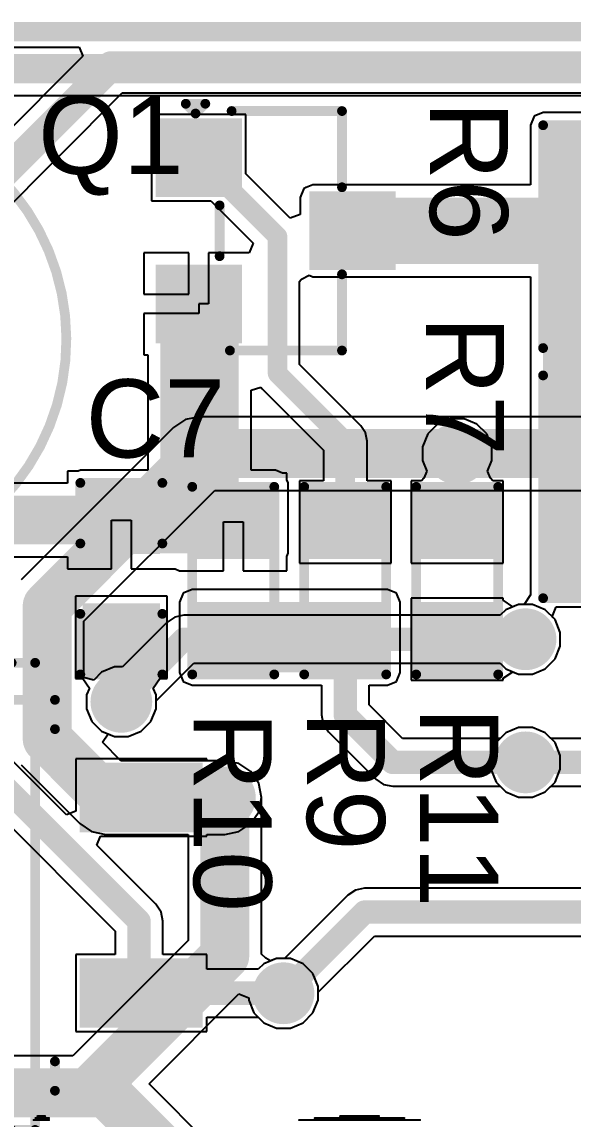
# Model space of a CAD drawing. Header units: millimetres. Extents: x -0.42 to 2.4, y -0.33 to 1.81.
# Drawn here: x 0.587 to 0.869, y 0.899 to 1.461 of the extents above; entities that cross this region are included whole.
import ezdxf

# ---------------------------------------------------------------- set-up
doc = ezdxf.new("R2010")
doc.units = ezdxf.units.MM
doc.header["$MEASUREMENT"] = 0
for name, color, linetype in [('BottomLayer', 5, 'Continuous'), ('BottomOverlay', 54, 'Continuous'), ('BottomSolder', 6, 'Continuous'), ('Mechanical2', 216, 'Continuous'), ('MultiLayer', 9, 'Continuous'), ('PadHoleLayer', 156, 'Continuous'), ('TopLayer', 1, 'Continuous'), ('TopOverlay', 2, 'Continuous'), ('TopPaste', 8, 'Continuous'), ('TopSolder', 216, 'Continuous'), ('ViaHoleLayer', 16, 'Continuous')]:
    doc.layers.add(name, color=color, linetype=linetype)
doc.styles.add('Arial', font='arial.ttf', dxfattribs={"height": 0.2})

# ---------------------------------------------------------------- blocks, each defined once
blk = doc.blocks.new('IR333_A_5')
at = {"layer": 'TopOverlay', "const_width": 0.005}
blk.add_lwpolyline([(-0.11811, 0, -0.73505), (0.09707, 0.06729)], format="xyb", dxfattribs=at)
blk = doc.blocks.new('R___1210_13')
at = {"layer": 'TopLayer'}
for points in [[(-0.0811, 0.05354), (-0.03622, 0.05354), (-0.03622, -0.05354), (-0.0811, -0.05354)], [(0.03622, 0.05354), (0.0811, 0.05354), (0.0811, -0.05354), (0.03622, -0.05354)]]:
    blk.add_hatch(color=1, dxfattribs=at).paths.add_polyline_path(points)
at = {"layer": 'TopPaste'}
for points in [[(-0.0811, 0.05354), (-0.03622, 0.05354), (-0.03622, -0.05354), (-0.0811, -0.05354)], [(0.03622, 0.05354), (0.0811, 0.05354), (0.0811, -0.05354), (0.03622, -0.05354)]]:
    blk.add_hatch(color=8, dxfattribs=at).paths.add_polyline_path(points)
at = {"layer": 'TopSolder'}
for points in [[(-0.0851, 0.05754), (-0.03222, 0.05754), (-0.03222, -0.05754), (-0.0851, -0.05754)], [(0.03222, 0.05754), (0.0851, 0.05754), (0.0851, -0.05754), (0.03222, -0.05754)]]:
    blk.add_hatch(color=216, dxfattribs=at).paths.add_polyline_path(points)
at = {"layer": 'TopOverlay', "const_width": 0.005}
for points in [[(-0.085, 0.057), (0.085, 0.057)], [(-0.085, -0.057), (-0.085, 0.057)], [(0.085, -0.057), (0.085, 0.057)], [(-0.085, -0.057), (0.085, -0.057)]]:
    blk.add_lwpolyline(points, dxfattribs=at)
at = {"layer": 'TopOverlay', "const_width": 0.0025}
for points in [[(-0.08625, 0.057, 1), (-0.08375, 0.057, 1)], [(-0.08625, 0.057, 1), (-0.08375, 0.057, 1)], [(0.08375, 0.057, 1), (0.08625, 0.057, 1)], [(0.08375, 0.057, 1), (0.08625, 0.057, 1)], [(-0.08625, -0.057, 1), (-0.08375, -0.057, 1)], [(-0.08625, -0.057, 1), (-0.08375, -0.057, 1)], [(0.08375, -0.057, 1), (0.08625, -0.057, 1)], [(0.08375, -0.057, 1), (0.08625, -0.057, 1)]]:
    blk.add_lwpolyline(points, format="xyb", close=True, dxfattribs=at)
blk = doc.blocks.new('R___1210_14')
at = {"layer": 'TopLayer'}
for points in [[(-0.0811, 0.05354), (-0.03622, 0.05354), (-0.03622, -0.05354), (-0.0811, -0.05354)], [(0.03622, 0.05354), (0.0811, 0.05354), (0.0811, -0.05354), (0.03622, -0.05354)]]:
    blk.add_hatch(color=1, dxfattribs=at).paths.add_polyline_path(points)
at = {"layer": 'TopPaste'}
for points in [[(-0.0811, 0.05354), (-0.03622, 0.05354), (-0.03622, -0.05354), (-0.0811, -0.05354)], [(0.03622, 0.05354), (0.0811, 0.05354), (0.0811, -0.05354), (0.03622, -0.05354)]]:
    blk.add_hatch(color=8, dxfattribs=at).paths.add_polyline_path(points)
at = {"layer": 'TopSolder'}
for points in [[(-0.0851, 0.05754), (-0.03222, 0.05754), (-0.03222, -0.05754), (-0.0851, -0.05754)], [(0.03222, 0.05754), (0.0851, 0.05754), (0.0851, -0.05754), (0.03222, -0.05754)]]:
    blk.add_hatch(color=216, dxfattribs=at).paths.add_polyline_path(points)
at = {"layer": 'TopOverlay', "const_width": 0.005}
for points in [[(-0.085, 0.057), (0.085, 0.057)], [(-0.085, -0.057), (-0.085, 0.057)], [(0.085, -0.057), (0.085, 0.057)], [(-0.085, -0.057), (0.085, -0.057)]]:
    blk.add_lwpolyline(points, dxfattribs=at)
at = {"layer": 'TopOverlay', "const_width": 0.0025}
for points in [[(-0.08625, 0.057, 1), (-0.08375, 0.057, 1)], [(-0.08625, 0.057, 1), (-0.08375, 0.057, 1)], [(0.08375, 0.057, 1), (0.08625, 0.057, 1)], [(0.08375, 0.057, 1), (0.08625, 0.057, 1)], [(-0.08625, -0.057, 1), (-0.08375, -0.057, 1)], [(-0.08625, -0.057, 1), (-0.08375, -0.057, 1)], [(0.08375, -0.057, 1), (0.08625, -0.057, 1)], [(0.08375, -0.057, 1), (0.08625, -0.057, 1)]]:
    blk.add_lwpolyline(points, format="xyb", close=True, dxfattribs=at)
blk = doc.blocks.new('SIP_3P_2_54___17')
at = {"layer": 'BottomLayer'}
blk.add_hatch(color=5, dxfattribs=at).paths.add_polyline_path([(-0.13543, 0.03543), (-0.06457, 0.03543), (-0.06457, -0.03543), (-0.13543, -0.03543)])
h = blk.add_hatch(color=5, dxfattribs=at)
edge = h.paths.add_edge_path()
edge.add_arc((0, 0), 0.03543, 0, 360)
h = blk.add_hatch(color=5, dxfattribs=at)
edge = h.paths.add_edge_path()
edge.add_arc((0.1, 0), 0.03543, 0, 360)
at = {"layer": 'BottomSolder'}
blk.add_hatch(color=6, dxfattribs=at).paths.add_polyline_path([(-0.13943, 0.03943), (-0.06057, 0.03943), (-0.06057, -0.03943), (-0.13943, -0.03943)])
h = blk.add_hatch(color=6, dxfattribs=at)
edge = h.paths.add_edge_path()
edge.add_arc((0, 0), 0.03943, 0, 360)
h = blk.add_hatch(color=6, dxfattribs=at)
edge = h.paths.add_edge_path()
edge.add_arc((0.1, 0), 0.03943, 0, 360)
at = {"layer": 'MultiLayer'}
blk.add_hatch(color=9, dxfattribs=at).paths.add_polyline_path([(-0.13543, 0.03543), (-0.06457, 0.03543), (-0.06457, -0.03543), (-0.13543, -0.03543)])
h = blk.add_hatch(color=9, dxfattribs=at)
edge = h.paths.add_edge_path()
edge.add_arc((0, 0), 0.03543, 0, 360)
h = blk.add_hatch(color=9, dxfattribs=at)
edge = h.paths.add_edge_path()
edge.add_arc((0.1, 0), 0.03543, 0, 360)
at = {"layer": 'PadHoleLayer'}
h = blk.add_hatch(color=156, dxfattribs=at)
edge = h.paths.add_edge_path()
edge.add_arc((-0.1, 0), 0.01772, 0, 360)
h = blk.add_hatch(color=156, dxfattribs=at)
edge = h.paths.add_edge_path()
edge.add_arc((0, 0), 0.01772, 0, 360)
h = blk.add_hatch(color=156, dxfattribs=at)
edge = h.paths.add_edge_path()
edge.add_arc((0.1, 0), 0.01772, 0, 360)
at = {"layer": 'TopLayer'}
blk.add_hatch(color=1, dxfattribs=at).paths.add_polyline_path([(-0.13543, 0.03543), (-0.06457, 0.03543), (-0.06457, -0.03543), (-0.13543, -0.03543)])
h = blk.add_hatch(color=1, dxfattribs=at)
edge = h.paths.add_edge_path()
edge.add_arc((0, 0), 0.03543, 0, 360)
h = blk.add_hatch(color=1, dxfattribs=at)
edge = h.paths.add_edge_path()
edge.add_arc((0.1, 0), 0.03543, 0, 360)
at = {"layer": 'TopSolder'}
blk.add_hatch(color=216, dxfattribs=at).paths.add_polyline_path([(-0.13943, 0.03943), (-0.06057, 0.03943), (-0.06057, -0.03943), (-0.13943, -0.03943)])
h = blk.add_hatch(color=216, dxfattribs=at)
edge = h.paths.add_edge_path()
edge.add_arc((0, 0), 0.03943, 0, 360)
h = blk.add_hatch(color=216, dxfattribs=at)
edge = h.paths.add_edge_path()
edge.add_arc((0.1, 0), 0.03943, 0, 360)
at = {"layer": 'TopOverlay', "const_width": 0.005}
for points in [[(0.119, 0.059), (-0.12, 0.059)], [(-0.12, 0.047), (-0.12, 0.059)], [(0.119, 0.047), (0.119, 0.059)], [(-0.146, 0), (-0.146, 0.01)], [(-0.141, 0.005), (-0.146, 0.01)], [(-0.146, 0), (-0.141, 0.005)], [(-0.12, -0.099), (-0.12, -0.043)], [(0.12, -0.099), (0.12, -0.043)], [(-0.084, -0.099), (-0.12, -0.099)], [(-0.084, -0.165), (-0.084, -0.099)], [(0.12, -0.099), (0.083, -0.099)], [(0.083, -0.165), (0.083, -0.099)], [(0.083, -0.165), (-0.084, -0.165)]]:
    blk.add_lwpolyline(points, dxfattribs=at)
at = {"layer": 'TopOverlay', "const_width": 0.0025}
for points in [[(-0.12125, 0.059, 1), (-0.11875, 0.059, 1)], [(-0.12125, 0.059, 1), (-0.11875, 0.059, 1)], [(0.11775, 0.059, 1), (0.12025, 0.059, 1)], [(0.11775, 0.059, 1), (0.12025, 0.059, 1)], [(-0.12125, 0.047, 1), (-0.11875, 0.047, 1)], [(0.11775, 0.047, 1), (0.12025, 0.047, 1)], [(-0.14725, 0.01, 1), (-0.14475, 0.01, 1)], [(-0.14725, 0.01, 1), (-0.14475, 0.01, 1)], [(-0.14225, 0.005, 1), (-0.13975, 0.005, 1)], [(-0.14225, 0.005, 1), (-0.13975, 0.005, 1)], [(-0.14725, 0, 1), (-0.14475, 0, 1)], [(-0.14725, 0, 1), (-0.14475, 0, 1)], [(-0.12125, -0.043, 1), (-0.11875, -0.043, 1)], [(0.11875, -0.043, 1), (0.12125, -0.043, 1)], [(-0.12125, -0.099, 1), (-0.11875, -0.099, 1)], [(-0.12125, -0.099, 1), (-0.11875, -0.099, 1)], [(-0.08525, -0.099, 1), (-0.08275, -0.099, 1)], [(-0.08525, -0.099, 1), (-0.08275, -0.099, 1)], [(0.08175, -0.099, 1), (0.08425, -0.099, 1)], [(0.08175, -0.099, 1), (0.08425, -0.099, 1)], [(0.11875, -0.099, 1), (0.12125, -0.099, 1)], [(0.11875, -0.099, 1), (0.12125, -0.099, 1)], [(-0.08525, -0.165, 1), (-0.08275, -0.165, 1)], [(-0.08525, -0.165, 1), (-0.08275, -0.165, 1)], [(0.08175, -0.165, 1), (0.08425, -0.165, 1)], [(0.08175, -0.165, 1), (0.08425, -0.165, 1)]]:
    blk.add_lwpolyline(points, format="xyb", close=True, dxfattribs=at)
blk = doc.blocks.new('SMD_4_4_5___18')
at = {"layer": 'TopLayer'}
for points in [[(0.08661, 0.06378), (0.14173, 0.06378), (0.14173, 0.03622), (0.08661, 0.03622)], [(0.08661, -0.03622), (0.14173, -0.03622), (0.14173, -0.06378), (0.08661, -0.06378)]]:
    blk.add_hatch(color=1, dxfattribs=at).paths.add_polyline_path(points)
at = {"layer": 'TopPaste'}
for points in [[(0.08661, 0.06378), (0.14173, 0.06378), (0.14173, 0.03622), (0.08661, 0.03622)], [(0.08661, -0.03622), (0.14173, -0.03622), (0.14173, -0.06378), (0.08661, -0.06378)]]:
    blk.add_hatch(color=8, dxfattribs=at).paths.add_polyline_path(points)
at = {"layer": 'TopSolder'}
for points in [[(0.08261, 0.06778), (0.14573, 0.06778), (0.14573, 0.03222), (0.08261, 0.03222)], [(0.08261, -0.03222), (0.14573, -0.03222), (0.14573, -0.06778), (0.08261, -0.06778)]]:
    blk.add_hatch(color=216, dxfattribs=at).paths.add_polyline_path(points)
at = {"layer": 'TopOverlay', "const_width": 0.005}
for points in [[(-0.07, 0.1), (0.07, 0.1)], [(0.07, 0.085), (0.07, 0.1)], [(0.07, -0.1), (0.07, -0.085)], [(-0.07, -0.1), (0.07, -0.1)]]:
    blk.add_lwpolyline(points, dxfattribs=at)
at = {"layer": 'TopOverlay', "const_width": 0.0025}
for points in [[(0.06875, 0.1, 1), (0.07125, 0.1, 1)], [(0.06875, 0.1, 1), (0.07125, 0.1, 1)], [(0.06875, 0.085, 1), (0.07125, 0.085, 1)], [(0.06875, -0.085, 1), (0.07125, -0.085, 1)], [(0.06875, -0.1, 1), (0.07125, -0.1, 1)], [(0.06875, -0.1, 1), (0.07125, -0.1, 1)]]:
    blk.add_lwpolyline(points, format="xyb", close=True, dxfattribs=at)
blk = doc.blocks.new('R___0603_24')
at = {"layer": 'TopLayer'}
for points in [[(-0.015, 0.0175), (-0.015, -0.0175), (-0.045, -0.0175), (-0.045, 0.0175)], [(0.045, 0.0175), (0.045, -0.0175), (0.015, -0.0175), (0.015, 0.0175)]]:
    blk.add_hatch(color=1, dxfattribs=at).paths.add_polyline_path(points)
at = {"layer": 'TopPaste'}
for points in [[(-0.015, 0.0175), (-0.015, -0.0175), (-0.045, -0.0175), (-0.045, 0.0175)], [(0.045, 0.0175), (0.045, -0.0175), (0.015, -0.0175), (0.015, 0.0175)]]:
    blk.add_hatch(color=8, dxfattribs=at).paths.add_polyline_path(points)
at = {"layer": 'TopSolder'}
for points in [[(-0.011, 0.0215), (-0.011, -0.0215), (-0.049, -0.0215), (-0.049, 0.0215)], [(0.049, 0.0215), (0.049, -0.0215), (0.011, -0.0215), (0.011, 0.0215)]]:
    blk.add_hatch(color=216, dxfattribs=at).paths.add_polyline_path(points)
at = {"layer": 'TopOverlay', "const_width": 0.005}
for points in [[(-0.048, 0.021), (-0.048, -0.021)], [(-0.048, 0.021), (0.048, 0.021)], [(0.048, 0.021), (0.048, -0.021)], [(-0.048, -0.021), (0.048, -0.021)]]:
    blk.add_lwpolyline(points, dxfattribs=at)
at = {"layer": 'TopOverlay', "const_width": 0.0025}
for points in [[(-0.04925, 0.021, 1), (-0.04675, 0.021, 1)], [(-0.04925, 0.021, 1), (-0.04675, 0.021, 1)], [(0.04675, 0.021, 1), (0.04925, 0.021, 1)], [(0.04675, 0.021, 1), (0.04925, 0.021, 1)], [(-0.04925, -0.021, 1), (-0.04675, -0.021, 1)], [(-0.04925, -0.021, 1), (-0.04675, -0.021, 1)], [(0.04675, -0.021, 1), (0.04925, -0.021, 1)], [(0.04675, -0.021, 1), (0.04925, -0.021, 1)]]:
    blk.add_lwpolyline(points, format="xyb", close=True, dxfattribs=at)
blk = doc.blocks.new('RES_0603_25')
at = {"layer": 'TopLayer'}
for points in [[(-0.015, 0.0175), (-0.015, -0.0175), (-0.045, -0.0175), (-0.045, 0.0175)], [(0.045, 0.0175), (0.045, -0.0175), (0.015, -0.0175), (0.015, 0.0175)]]:
    blk.add_hatch(color=1, dxfattribs=at).paths.add_polyline_path(points)
at = {"layer": 'TopPaste'}
for points in [[(-0.015, 0.0175), (-0.015, -0.0175), (-0.045, -0.0175), (-0.045, 0.0175)], [(0.045, 0.0175), (0.045, -0.0175), (0.015, -0.0175), (0.015, 0.0175)]]:
    blk.add_hatch(color=8, dxfattribs=at).paths.add_polyline_path(points)
at = {"layer": 'TopSolder'}
for points in [[(-0.011, 0.0215), (-0.011, -0.0215), (-0.049, -0.0215), (-0.049, 0.0215)], [(0.049, 0.0215), (0.049, -0.0215), (0.011, -0.0215), (0.011, 0.0215)]]:
    blk.add_hatch(color=216, dxfattribs=at).paths.add_polyline_path(points)
at = {"layer": 'TopOverlay', "const_width": 0.005}
for points in [[(-0.048, -0.021), (-0.048, 0.021)], [(0.048, 0.021), (-0.048, 0.021)], [(0.048, -0.021), (0.048, 0.021)], [(0.048, -0.021), (-0.048, -0.021)]]:
    blk.add_lwpolyline(points, dxfattribs=at)
at = {"layer": 'TopOverlay', "const_width": 0.0025}
for points in [[(-0.04925, 0.021, 1), (-0.04675, 0.021, 1)], [(-0.04925, 0.021, 1), (-0.04675, 0.021, 1)], [(0.04675, 0.021, 1), (0.04925, 0.021, 1)], [(0.04675, 0.021, 1), (0.04925, 0.021, 1)], [(-0.04925, -0.021, 1), (-0.04675, -0.021, 1)], [(-0.04925, -0.021, 1), (-0.04675, -0.021, 1)], [(0.04675, -0.021, 1), (0.04925, -0.021, 1)], [(0.04675, -0.021, 1), (0.04925, -0.021, 1)]]:
    blk.add_lwpolyline(points, format="xyb", close=True, dxfattribs=at)
blk = doc.blocks.new('R___0603_26')
at = {"layer": 'TopLayer'}
for points in [[(-0.015, 0.0175), (-0.015, -0.0175), (-0.045, -0.0175), (-0.045, 0.0175)], [(0.045, 0.0175), (0.045, -0.0175), (0.015, -0.0175), (0.015, 0.0175)]]:
    blk.add_hatch(color=1, dxfattribs=at).paths.add_polyline_path(points)
at = {"layer": 'TopPaste'}
for points in [[(-0.015, 0.0175), (-0.015, -0.0175), (-0.045, -0.0175), (-0.045, 0.0175)], [(0.045, 0.0175), (0.045, -0.0175), (0.015, -0.0175), (0.015, 0.0175)]]:
    blk.add_hatch(color=8, dxfattribs=at).paths.add_polyline_path(points)
at = {"layer": 'TopSolder'}
for points in [[(-0.011, 0.0215), (-0.011, -0.0215), (-0.049, -0.0215), (-0.049, 0.0215)], [(0.049, 0.0215), (0.049, -0.0215), (0.011, -0.0215), (0.011, 0.0215)]]:
    blk.add_hatch(color=216, dxfattribs=at).paths.add_polyline_path(points)
at = {"layer": 'TopOverlay', "const_width": 0.005}
for points in [[(-0.048, -0.021), (-0.048, 0.021)], [(0.048, 0.021), (-0.048, 0.021)], [(0.048, -0.021), (0.048, 0.021)], [(0.048, -0.021), (-0.048, -0.021)]]:
    blk.add_lwpolyline(points, dxfattribs=at)
at = {"layer": 'TopOverlay', "const_width": 0.0025}
for points in [[(-0.04925, 0.021, 1), (-0.04675, 0.021, 1)], [(-0.04925, 0.021, 1), (-0.04675, 0.021, 1)], [(0.04675, 0.021, 1), (0.04925, 0.021, 1)], [(0.04675, 0.021, 1), (0.04925, 0.021, 1)], [(-0.04925, -0.021, 1), (-0.04675, -0.021, 1)], [(-0.04925, -0.021, 1), (-0.04675, -0.021, 1)], [(0.04675, -0.021, 1), (0.04925, -0.021, 1)], [(0.04675, -0.021, 1), (0.04925, -0.021, 1)]]:
    blk.add_lwpolyline(points, format="xyb", close=True, dxfattribs=at)
blk = doc.blocks.new('SOT_23_3L__31')
at = {"layer": 'TopLayer'}
for points in [[(-0.01614, 0.05748), (0.01614, 0.05748), (0.01614, 0.02126), (-0.01614, 0.02126)], [(-0.05354, -0.02126), (-0.02126, -0.02126), (-0.02126, -0.05748), (-0.05354, -0.05748)], [(0.02126, -0.02126), (0.05354, -0.02126), (0.05354, -0.05748), (0.02126, -0.05748)]]:
    blk.add_hatch(color=1, dxfattribs=at).paths.add_polyline_path(points)
at = {"layer": 'TopPaste'}
for points in [[(-0.01614, 0.05748), (0.01614, 0.05748), (0.01614, 0.02126), (-0.01614, 0.02126)], [(-0.05354, -0.02126), (-0.02126, -0.02126), (-0.02126, -0.05748), (-0.05354, -0.05748)], [(0.02126, -0.02126), (0.05354, -0.02126), (0.05354, -0.05748), (0.02126, -0.05748)]]:
    blk.add_hatch(color=8, dxfattribs=at).paths.add_polyline_path(points)
at = {"layer": 'TopSolder'}
for points in [[(-0.02014, 0.06148), (0.02014, 0.06148), (0.02014, 0.01726), (-0.02014, 0.01726)], [(-0.05754, -0.01726), (-0.01726, -0.01726), (-0.01726, -0.06148), (-0.05754, -0.06148)], [(0.01726, -0.01726), (0.05754, -0.01726), (0.05754, -0.06148), (0.01726, -0.06148)]]:
    blk.add_hatch(color=216, dxfattribs=at).paths.add_polyline_path(points)
at = {"layer": 'TopOverlay', "const_width": 0.005}
for points in [[(-0.06127, -0.02252), (-0.06127, 0.034)], [(-0.02227, 0.034), (-0.06127, 0.034)], [(0.06127, 0.034), (0.02227, 0.034)], [(0.06127, -0.02339), (0.06127, 0.034)], [(0.013, -0.02867), (-0.013, -0.02867)], [(-0.06, -0.041), (-0.065, -0.036)], [(-0.065, -0.046), (-0.065, -0.036)], [(-0.065, -0.046), (-0.06, -0.041)]]:
    blk.add_lwpolyline(points, dxfattribs=at)
at = {"layer": 'TopOverlay', "const_width": 0.0025}
for points in [[(-0.06252, 0.034, 1), (-0.06002, 0.034, 1)], [(-0.06252, 0.034, 1), (-0.06002, 0.034, 1)], [(-0.02352, 0.034, 1), (-0.02102, 0.034, 1)], [(0.02102, 0.034, 1), (0.02352, 0.034, 1)], [(0.06002, 0.034, 1), (0.06252, 0.034, 1)], [(0.06002, 0.034, 1), (0.06252, 0.034, 1)], [(-0.06252, -0.02252, 1), (-0.06002, -0.02252, 1)], [(0.06002, -0.02339, 1), (0.06252, -0.02339, 1)], [(-0.01425, -0.02867, 1), (-0.01175, -0.02867, 1)], [(0.01175, -0.02867, 1), (0.01425, -0.02867, 1)], [(-0.06625, -0.036, 1), (-0.06375, -0.036, 1)], [(-0.06625, -0.036, 1), (-0.06375, -0.036, 1)], [(-0.06125, -0.041, 1), (-0.05875, -0.041, 1)], [(-0.06125, -0.041, 1), (-0.05875, -0.041, 1)], [(-0.06625, -0.046, 1), (-0.06375, -0.046, 1)], [(-0.06625, -0.046, 1), (-0.06375, -0.046, 1)]]:
    blk.add_lwpolyline(points, format="xyb", close=True, dxfattribs=at)
blk = doc.blocks.new('C___0603_43')
at = {"layer": 'TopLayer'}
for points in [[(-0.015, 0.0175), (-0.015, -0.0175), (-0.045, -0.0175), (-0.045, 0.0175)], [(0.045, 0.0175), (0.045, -0.0175), (0.015, -0.0175), (0.015, 0.0175)]]:
    blk.add_hatch(color=1, dxfattribs=at).paths.add_polyline_path(points)
at = {"layer": 'TopPaste'}
for points in [[(-0.015, 0.0175), (-0.015, -0.0175), (-0.045, -0.0175), (-0.045, 0.0175)], [(0.045, 0.0175), (0.045, -0.0175), (0.015, -0.0175), (0.015, 0.0175)]]:
    blk.add_hatch(color=8, dxfattribs=at).paths.add_polyline_path(points)
at = {"layer": 'TopSolder'}
for points in [[(-0.01264, 0.01986), (-0.01264, -0.01986), (-0.04736, -0.01986), (-0.04736, 0.01986)], [(0.04736, 0.01986), (0.04736, -0.01986), (0.01264, -0.01986), (0.01264, 0.01986)]]:
    blk.add_hatch(color=216, dxfattribs=at).paths.add_polyline_path(points)
at = {"layer": 'TopOverlay', "const_width": 0.005}
for points in [[(-0.049, -0.021), (-0.049, 0.021)], [(-0.018, 0.021), (-0.049, 0.021)], [(0.049, 0.021), (0.018, 0.021)], [(0.049, -0.021), (0.049, 0.021)], [(-0.018, -0.021), (-0.049, -0.021)], [(0.049, -0.021), (0.018, -0.021)]]:
    blk.add_lwpolyline(points, dxfattribs=at)
at = {"layer": 'TopOverlay', "const_width": 0.0025}
for points in [[(-0.05025, 0.021, 1), (-0.04775, 0.021, 1)], [(-0.05025, 0.021, 1), (-0.04775, 0.021, 1)], [(-0.01925, 0.021, 1), (-0.01675, 0.021, 1)], [(0.01675, 0.021, 1), (0.01925, 0.021, 1)], [(0.04775, 0.021, 1), (0.05025, 0.021, 1)], [(0.04775, 0.021, 1), (0.05025, 0.021, 1)], [(-0.05025, -0.021, 1), (-0.04775, -0.021, 1)], [(-0.05025, -0.021, 1), (-0.04775, -0.021, 1)], [(-0.01925, -0.021, 1), (-0.01675, -0.021, 1)], [(0.01675, -0.021, 1), (0.01925, -0.021, 1)], [(0.04775, -0.021, 1), (0.05025, -0.021, 1)], [(0.04775, -0.021, 1), (0.05025, -0.021, 1)]]:
    blk.add_lwpolyline(points, format="xyb", close=True, dxfattribs=at)

msp = doc.modelspace()

# ---------------------------------------------------------------- hatches: boundary and pattern name
at = {"layer": 'BottomLayer'}
h = msp.add_hatch(color=5, dxfattribs=at)
edge = h.paths.add_edge_path()
edge.add_arc((0.81, 1.24), 0.01181, 0, 360)
h = msp.add_hatch(color=5, dxfattribs=at)
edge = h.paths.add_edge_path()
edge.add_arc((0.845, 1.145), 0.01181, 0, 360)
h = msp.add_hatch(color=5, dxfattribs=at)
edge = h.paths.add_edge_path()
edge.add_arc((0.638, 1.113), 0.01181, 0, 360)
h = msp.add_hatch(color=5, dxfattribs=at)
edge = h.paths.add_edge_path()
edge.add_arc((0.845, 1.082), 0.01181, 0, 360)
h = msp.add_hatch(color=5, dxfattribs=at)
edge = h.paths.add_edge_path()
edge.add_arc((0.691, 1.064), 0.01181, 0, 360)
h = msp.add_hatch(color=5, dxfattribs=at)
edge = h.paths.add_edge_path()
edge.add_arc((0.72103, 0.96386), 0.01181, 0, 360)
at = {"layer": 'BottomSolder'}
h = msp.add_hatch(color=6, dxfattribs=at)
edge = h.paths.add_edge_path()
edge.add_arc((0.81, 1.24), 0.01581, 0, 360)
h = msp.add_hatch(color=6, dxfattribs=at)
edge = h.paths.add_edge_path()
edge.add_arc((0.845, 1.145), 0.01581, 0, 360)
h = msp.add_hatch(color=6, dxfattribs=at)
edge = h.paths.add_edge_path()
edge.add_arc((0.638, 1.113), 0.01581, 0, 360)
h = msp.add_hatch(color=6, dxfattribs=at)
edge = h.paths.add_edge_path()
edge.add_arc((0.845, 1.082), 0.01581, 0, 360)
h = msp.add_hatch(color=6, dxfattribs=at)
edge = h.paths.add_edge_path()
edge.add_arc((0.691, 1.064), 0.01581, 0, 360)
h = msp.add_hatch(color=6, dxfattribs=at)
edge = h.paths.add_edge_path()
edge.add_arc((0.72103, 0.96386), 0.01581, 0, 360)
at = {"layer": 'TopLayer'}
for points in [[(0.854, 1.168), (0.906, 1.168), (0.906, 1.408), (0.854, 1.408)], [(0.736, 1.337), (0.898, 1.337), (0.898, 1.371), (0.736, 1.371)], [(0.658, 1.189), (0.698, 1.189), (0.698, 1.335), (0.658, 1.335)], [(0.617, 1.189), (0.717, 1.189), (0.717, 1.225), (0.617, 1.225)], [(0.67433, 1.128), (0.77433, 1.128), (0.77433, 1.164), (0.67433, 1.164)]]:
    msp.add_hatch(color=1, dxfattribs=at).paths.add_polyline_path(points)
h = msp.add_hatch(color=1, dxfattribs=at)
edge = h.paths.add_edge_path()
edge.add_arc((0.81, 1.24), 0.01181, 0, 360)
h = msp.add_hatch(color=1, dxfattribs=at)
edge = h.paths.add_edge_path()
edge.add_arc((0.845, 1.145), 0.01181, 0, 360)
h = msp.add_hatch(color=1, dxfattribs=at)
edge = h.paths.add_edge_path()
edge.add_arc((0.638, 1.113), 0.01181, 0, 360)
h = msp.add_hatch(color=1, dxfattribs=at)
edge = h.paths.add_edge_path()
edge.add_arc((0.845, 1.082), 0.01181, 0, 360)
h = msp.add_hatch(color=1, dxfattribs=at)
edge = h.paths.add_edge_path()
edge.add_arc((0.691, 1.064), 0.01181, 0, 360)
h = msp.add_hatch(color=1, dxfattribs=at)
edge = h.paths.add_edge_path()
edge.add_arc((0.72103, 0.96386), 0.01181, 0, 360)
at = {"layer": 'TopSolder'}
h = msp.add_hatch(color=216, dxfattribs=at)
edge = h.paths.add_edge_path()
edge.add_arc((0.81, 1.24), 0.01581, 0, 360)
h = msp.add_hatch(color=216, dxfattribs=at)
edge = h.paths.add_edge_path()
edge.add_arc((0.845, 1.145), 0.01581, 0, 360)
h = msp.add_hatch(color=216, dxfattribs=at)
edge = h.paths.add_edge_path()
edge.add_arc((0.638, 1.113), 0.01581, 0, 360)
h = msp.add_hatch(color=216, dxfattribs=at)
edge = h.paths.add_edge_path()
edge.add_arc((0.845, 1.082), 0.01581, 0, 360)
h = msp.add_hatch(color=216, dxfattribs=at)
edge = h.paths.add_edge_path()
edge.add_arc((0.691, 1.064), 0.01581, 0, 360)
h = msp.add_hatch(color=216, dxfattribs=at)
edge = h.paths.add_edge_path()
edge.add_arc((0.72103, 0.96386), 0.01581, 0, 360)
at = {"layer": 'ViaHoleLayer'}
h = msp.add_hatch(color=16, dxfattribs=at)
edge = h.paths.add_edge_path()
edge.add_arc((0.81, 1.24), 0.00591, 0, 360)
h = msp.add_hatch(color=16, dxfattribs=at)
edge = h.paths.add_edge_path()
edge.add_arc((0.845, 1.145), 0.00591, 0, 360)
h = msp.add_hatch(color=16, dxfattribs=at)
edge = h.paths.add_edge_path()
edge.add_arc((0.638, 1.113), 0.00591, 0, 360)
h = msp.add_hatch(color=16, dxfattribs=at)
edge = h.paths.add_edge_path()
edge.add_arc((0.845, 1.082), 0.00591, 0, 360)
h = msp.add_hatch(color=16, dxfattribs=at)
edge = h.paths.add_edge_path()
edge.add_arc((0.691, 1.064), 0.00591, 0, 360)
h = msp.add_hatch(color=16, dxfattribs=at)
edge = h.paths.add_edge_path()
edge.add_arc((0.72103, 0.96386), 0.00591, 0, 360)

# ---------------------------------------------------------------- linework, layer by layer
at = {"layer": 'BottomLayer'}
for p, q in [((0.332, 1.448), (0.6164, 1.448)), ((0.61831, 1.44338), (0.54439, 1.36946)), ((0.6164, 1.448), (0.61831, 1.44338)), ((0.56386, 1.34999), (0.6385, 1.42464)), ((0.6385, 1.42464), (1.00675, 1.42464)), ((0.678, 1.25886), (0.67078, 1.25743)), ((1.08252, 1.25886), (0.678, 1.25886)), ((0.66466, 1.25334), (0.58666, 1.17534)), ((0.67078, 1.25743), (0.66466, 1.25334)), ((0.61886, 1.15419), (0.68581, 1.22114)), ((0.68581, 1.22114), (1.51754, 1.22114)), ((0.84146, 1.16281), (0.83491, 1.1601)), ((0.84854, 1.16281), (0.84146, 1.16281)), ((0.85509, 1.1601), (0.84854, 1.16281)), ((0.67, 1.15724), (0.66532, 1.1563)), ((0.83205, 1.15724), (0.67, 1.15724)), ((0.83491, 1.1601), (0.83205, 1.15724)), ((0.8601, 1.15509), (0.85509, 1.1601)), ((0.61886, 1.12558), (0.61886, 1.15419)), ((0.66135, 1.15365), (0.63851, 1.13081)), ((0.66532, 1.1563), (0.66135, 1.15365)), ((0.86281, 1.14854), (0.8601, 1.15509)), ((0.86281, 1.14146), (0.86281, 1.14854)), ((0.8601, 1.13491), (0.86281, 1.14146)), ((0.85509, 1.1299), (0.8601, 1.13491)), ((0.63446, 1.13081), (0.62791, 1.1281)), ((0.63851, 1.13081), (0.63446, 1.13081)), ((0.65581, 1.11351), (0.67507, 1.13276)), ((0.67507, 1.13276), (0.83205, 1.13276)), ((0.83205, 1.13276), (0.83491, 1.1299)), ((0.83491, 1.1299), (0.84146, 1.12719)), ((0.84854, 1.12719), (0.85509, 1.1299)), ((0.61936, 1.12528), (0.61886, 1.12558)), ((0.62386, 1.12405), (0.61936, 1.12528)), ((0.62791, 1.1281), (0.62386, 1.12405)), ((0.84146, 1.12719), (0.84854, 1.12719)), ((0.65581, 1.10946), (0.65581, 1.11351)), ((0.6531, 1.10291), (0.65581, 1.10946)), ((0.64809, 1.0979), (0.6531, 1.10291)), ((0.62838, 1.09229), (0.63121, 1.09653)), ((0.63121, 1.09653), (0.63446, 1.09519)), ((0.63446, 1.09519), (0.64154, 1.09519)), ((0.64154, 1.09519), (0.64809, 1.0979)), ((0.83491, 1.0971), (0.8299, 1.09209)), ((0.84146, 1.09981), (0.83491, 1.0971)), ((0.84854, 1.09981), (0.84146, 1.09981)), ((0.85509, 1.0971), (0.84854, 1.09981)), ((0.85795, 1.09424), (0.85509, 1.0971)), ((0.63781, 1.08286), (0.62838, 1.09229)), ((0.8299, 1.09209), (0.82719, 1.08554)), ((1.24924, 1.09424), (0.85795, 1.09424)), ((0.82719, 1.08554), (0.82719, 1.07846)), ((0.58666, 1.08066), (0.61666, 1.05066)), ((0.691, 1.08286), (0.63781, 1.08286)), ((0.69822, 1.08143), (0.691, 1.08286)), ((0.70434, 1.07734), (0.69822, 1.08143)), ((0.82719, 1.07846), (0.8299, 1.07191)), ((0.70843, 1.07122), (0.70434, 1.07734)), ((0.70986, 1.064), (0.70843, 1.07122)), ((0.8299, 1.07191), (0.83491, 1.0669)), ((0.83491, 1.0669), (0.84146, 1.06419)), ((0.84854, 1.06419), (0.85509, 1.0669)), ((0.85509, 1.0669), (0.85795, 1.06976)), ((0.85795, 1.06976), (1.36014, 1.06976)), ((0.70986, 0.98392), (0.70986, 1.064)), ((0.84146, 1.06419), (0.84854, 1.06419)), ((0.61666, 1.05066), (0.62278, 1.04657)), ((0.62278, 1.04657), (0.63, 1.04514)), ((0.63, 1.04514), (0.67214, 1.04514)), ((0.67214, 1.04514), (0.67214, 0.99081)), ((0.75788, 1.0167), (0.75391, 1.01405)), ((0.76256, 1.01763), (0.75788, 1.0167)), ((1.34165, 1.01763), (0.76256, 1.01763)), ((0.75391, 1.01405), (0.72153, 0.98167)), ((0.67214, 0.99081), (0.61313, 0.93181)), ((0.73884, 0.96437), (0.76763, 0.99316)), ((0.76763, 0.99316), (1.34165, 0.99316)), ((0.71193, 0.98183), (0.70986, 0.98392)), ((0.71445, 0.98041), (0.71193, 0.98183)), ((0.71748, 0.98167), (0.71445, 0.98041)), ((0.72153, 0.98167), (0.71748, 0.98167)), ((0.65218, 0.9175), (0.69822, 0.96354)), ((0.69822, 0.96354), (0.70322, 0.96147)), ((0.70322, 0.96147), (0.70322, 0.96032)), ((0.70322, 0.96032), (0.70593, 0.95377)), ((0.73613, 0.95377), (0.73884, 0.96032)), ((0.73884, 0.96032), (0.73884, 0.96437)), ((0.70593, 0.95377), (0.71094, 0.94876)), ((0.71094, 0.94876), (0.71748, 0.94605)), ((0.72457, 0.94605), (0.73112, 0.94876)), ((0.73112, 0.94876), (0.73613, 0.95377)), ((0.71748, 0.94605), (0.72457, 0.94605)), ((0.61313, 0.93181), (0.57179, 0.93181)), ((0.73334, 0.83634), (0.65218, 0.9175))]:
    msp.add_line(p, q, dxfattribs=at)
for points, const_width in [([(0.52813, 1.33373), (0.6328, 1.4384)], 0.015), ([(0.6328, 1.4384), (1.01245, 1.4384)], 0.015), ([(0.6, 1.162), (0.678, 1.24)], 0.025), ([(0.678, 1.24), (0.81, 1.24)], 0.025), ([(0.81, 1.24), (1.52536, 1.24)], 0.025), ([(0.6, 1.094), (0.6, 1.162)], 0.025), ([(0.638, 1.113), (0.67, 1.145)], 0.012), ([(0.67, 1.145), (0.845, 1.145)], 0.012), ([(0.6, 1.094), (0.63, 1.064)], 0.025), ([(0.845, 1.082), (1.36521, 1.082)], 0.012), ([(0.63, 1.064), (0.691, 1.064)], 0.025), ([(0.691, 0.983), (0.691, 1.064)], 0.025), ([(0.72103, 0.96386), (0.76256, 1.00539)], 0.012), ([(0.76256, 1.00539), (1.35461, 1.00539)], 0.012), ([(0.62844, 0.92044), (0.691, 0.983)], 0.025), ([(0.62094, 0.91294), (0.62844, 0.92044)], 0.025), ([(0.53483, 0.91294), (0.62094, 0.91294)], 0.025), ([(0.62094, 0.91294), (0.63006, 0.91294)], 0.025), ([(0.63006, 0.91294), (0.72, 0.823)], 0.025)]:
    msp.add_lwpolyline(points, dxfattribs=dict(at, const_width=const_width))
for points, const_width in [([(0.62905, 1.4384, 1), (0.63655, 1.4384, 1)], 0.0075), ([(0.62905, 1.4384, 1), (0.63655, 1.4384, 1)], 0.0075), ([(0.67175, 1.24, 1), (0.68425, 1.24, 1)], 0.0125), ([(0.67175, 1.24, 1), (0.68425, 1.24, 1)], 0.0125), ([(0.80375, 1.24, 1), (0.81625, 1.24, 1)], 0.0125), ([(0.80375, 1.24, 1), (0.81625, 1.24, 1)], 0.0125), ([(0.59375, 1.162, 1), (0.60625, 1.162, 1)], 0.0125), ([(0.59375, 1.162, 1), (0.60625, 1.162, 1)], 0.0125), ([(0.667, 1.145, 1), (0.673, 1.145, 1)], 0.006), ([(0.667, 1.145, 1), (0.673, 1.145, 1)], 0.006), ([(0.842, 1.145, 1), (0.848, 1.145, 1)], 0.006), ([(0.635, 1.113, 1), (0.641, 1.113, 1)], 0.006), ([(0.59375, 1.094, 1), (0.60625, 1.094, 1)], 0.0125), ([(0.59375, 1.094, 1), (0.60625, 1.094, 1)], 0.0125), ([(0.842, 1.082, 1), (0.848, 1.082, 1)], 0.006), ([(0.62375, 1.064, 1), (0.63625, 1.064, 1)], 0.0125), ([(0.62375, 1.064, 1), (0.63625, 1.064, 1)], 0.0125), ([(0.68475, 1.064, 1), (0.69725, 1.064, 1)], 0.0125), ([(0.68475, 1.064, 1), (0.69725, 1.064, 1)], 0.0125), ([(0.75956, 1.00539, 1), (0.76556, 1.00539, 1)], 0.006), ([(0.75956, 1.00539, 1), (0.76556, 1.00539, 1)], 0.006), ([(0.68475, 0.983, 1), (0.69725, 0.983, 1)], 0.0125), ([(0.68475, 0.983, 1), (0.69725, 0.983, 1)], 0.0125), ([(0.71803, 0.96386, 1), (0.72403, 0.96386, 1)], 0.006), ([(0.62219, 0.92044, 1), (0.63469, 0.92044, 1)], 0.0125), ([(0.62219, 0.92044, 1), (0.63469, 0.92044, 1)], 0.0125), ([(0.61469, 0.91294, 1), (0.62719, 0.91294, 1)], 0.0125), ([(0.61469, 0.91294, 1), (0.62719, 0.91294, 1)], 0.0125), ([(0.61469, 0.91294, 1), (0.62719, 0.91294, 1)], 0.0125), ([(0.62381, 0.91294, 1), (0.63631, 0.91294, 1)], 0.0125), ([(0.62381, 0.91294, 1), (0.63631, 0.91294, 1)], 0.0125)]:
    msp.add_lwpolyline(points, format="xyb", close=True, dxfattribs=dict(at, const_width=const_width))
at = {"layer": 'BottomOverlay', "const_width": 0.001}
for points in [[(0.593, 0.899), (0.601, 0.899)], [(0.594, 0.9), (0.601, 0.9)], [(0.595, 0.901), (0.599, 0.901)], [(0.729, 0.899), (0.791, 0.899)], [(0.737, 0.9), (0.783, 0.9)], [(0.75, 0.901), (0.77, 0.901)]]:
    msp.add_lwpolyline(points, dxfattribs=at)
at = {"layer": 'BottomOverlay', "const_width": 0.0005}
for points in [[(0.59275, 0.899, 1), (0.59325, 0.899, 1)], [(0.59375, 0.9, 1), (0.59425, 0.9, 1)], [(0.59475, 0.901, 1), (0.59525, 0.901, 1)], [(0.59875, 0.901, 1), (0.59925, 0.901, 1)], [(0.60075, 0.9, 1), (0.60125, 0.9, 1)], [(0.60075, 0.899, 1), (0.60125, 0.899, 1)], [(0.72875, 0.899, 1), (0.72925, 0.899, 1)], [(0.73675, 0.9, 1), (0.73725, 0.9, 1)], [(0.74975, 0.901, 1), (0.75025, 0.901, 1)], [(0.76975, 0.901, 1), (0.77025, 0.901, 1)], [(0.78275, 0.9, 1), (0.78325, 0.9, 1)], [(0.79075, 0.899, 1), (0.79125, 0.899, 1)]]:
    msp.add_lwpolyline(points, format="xyb", close=True, dxfattribs=at)
at = {"layer": 'Mechanical2', "const_width": 0.01}
msp.add_lwpolyline([(0.3248, 1.45586), (1.95866, 1.45586)], dxfattribs=at)
at = {"layer": 'TopLayer'}
for p, q in [((0.5487, 1.42324), (0.9763, 1.42324)), ((0.70174, 1.41354), (0.65352, 1.41354)), ((0.65352, 1.41354), (0.65352, 1.36926)), ((0.70174, 1.38315), (0.70174, 1.41354)), ((0.84941, 1.41259), (0.84751, 1.408)), ((0.854, 1.41449), (0.84941, 1.41259)), ((0.906, 1.41449), (0.854, 1.41449)), ((0.84751, 1.408), (0.84751, 1.37749)), ((0.72451, 1.36039), (0.70174, 1.38315)), ((0.73141, 1.37559), (0.72951, 1.371)), ((0.73226, 1.37595), (0.73141, 1.37559)), ((0.73273, 1.37614), (0.73226, 1.37614)), ((0.73226, 1.37614), (0.73226, 1.37595)), ((0.736, 1.37749), (0.73273, 1.37614)), ((0.84751, 1.37749), (0.736, 1.37749)), ((0.72951, 1.371), (0.72951, 1.3624)), ((0.65352, 1.36926), (0.68391, 1.36926)), ((0.68391, 1.36926), (0.70543, 1.34774)), ((0.72951, 1.3624), (0.72451, 1.36039)), ((0.70543, 1.34774), (0.70352, 1.34274)), ((0.67263, 1.34274), (0.64952, 1.34274)), ((0.64952, 1.34274), (0.64952, 1.3216)), ((0.67263, 1.3216), (0.67263, 1.34274)), ((0.70178, 1.34274), (0.68263, 1.34274)), ((0.68263, 1.34274), (0.68263, 1.3166)), ((0.70352, 1.34274), (0.70178, 1.34274)), ((0.73018, 1.32931), (0.73422, 1.33124)), ((0.73422, 1.33124), (0.736, 1.33051)), ((0.736, 1.33051), (0.84751, 1.33051)), ((0.84751, 1.33051), (0.84751, 1.168)), ((0.72922, 1.32807), (0.72985, 1.3289)), ((0.72922, 1.28565), (0.72922, 1.32807)), ((0.72985, 1.3289), (0.73018, 1.32931)), ((0.64952, 1.3216), (0.67263, 1.3216)), ((0.68263, 1.3166), (0.67763, 1.3166)), ((0.67763, 1.3166), (0.67763, 1.3116)), ((0.67763, 1.3116), (0.64952, 1.3116)), ((0.64952, 1.3116), (0.64952, 1.29046)), ((0.64952, 1.29046), (0.65151, 1.29046)), ((0.65151, 1.29046), (0.65151, 1.23149)), ((0.7606, 1.25426), (0.72922, 1.28565)), ((0.70449, 1.27241), (0.70949, 1.27393)), ((0.70449, 1.23149), (0.70449, 1.27241)), ((0.70949, 1.27393), (0.71007, 1.27307)), ((0.71007, 1.27307), (0.74145, 1.24169)), ((0.80646, 1.25781), (0.79991, 1.2551)), ((0.81354, 1.25781), (0.80646, 1.25781)), ((0.82009, 1.2551), (0.81354, 1.25781)), ((0.76303, 1.25063), (0.7606, 1.25426)), ((0.7606, 1.25426), (0.7606, 1.25426)), ((0.79991, 1.2551), (0.7949, 1.25009)), ((0.8251, 1.25009), (0.82009, 1.2551)), ((0.76388, 1.24633), (0.76303, 1.25063)), ((0.76388, 1.226), (0.76388, 1.24633)), ((0.76388, 1.24633), (0.76388, 1.24633)), ((0.7949, 1.25009), (0.79219, 1.24354)), ((0.82781, 1.24354), (0.8251, 1.25009)), ((0.74145, 1.24169), (0.74145, 1.226)), ((0.79219, 1.24354), (0.79219, 1.23646)), ((0.82781, 1.23646), (0.82781, 1.24354)), ((0.79219, 1.23646), (0.79445, 1.231)), ((0.82555, 1.231), (0.82781, 1.23646)), ((0.61581, 1.231), (0.6105, 1.231)), ((0.6105, 1.231), (0.6105, 1.22486)), ((0.617, 1.23149), (0.61581, 1.231)), ((0.65151, 1.23149), (0.617, 1.23149)), ((0.717, 1.23149), (0.70449, 1.23149)), ((0.72061, 1.23), (0.717, 1.23149)), ((0.72283, 1.23), (0.72061, 1.23)), ((0.72283, 1.2266), (0.72283, 1.23)), ((0.79445, 1.231), (0.7929, 1.22744)), ((0.8271, 1.22744), (0.82555, 1.231)), ((0.6105, 1.22486), (0.47527, 1.22486)), ((0.72349, 1.225), (0.72283, 1.2266)), ((0.72349, 1.189), (0.72349, 1.225)), ((0.74145, 1.226), (0.72917, 1.226)), ((0.72917, 1.226), (0.72917, 1.184)), ((0.77617, 1.226), (0.76388, 1.226)), ((0.77617, 1.184), (0.77617, 1.226)), ((0.79174, 1.226), (0.7865, 1.226)), ((0.7865, 1.226), (0.7865, 1.184)), ((0.7929, 1.22744), (0.79174, 1.226)), ((0.82826, 1.226), (0.8271, 1.22744)), ((0.8335, 1.226), (0.82826, 1.226)), ((0.8335, 1.184), (0.8335, 1.226)), ((0.633, 1.181), (0.633, 1.206)), ((0.633, 1.206), (0.643, 1.206)), ((0.643, 1.206), (0.643, 1.181)), ((0.69033, 1.18), (0.69033, 1.205)), ((0.69033, 1.205), (0.70033, 1.205)), ((0.70033, 1.205), (0.70033, 1.18)), ((0.47281, 1.18714), (0.6105, 1.18714)), ((0.6105, 1.18714), (0.6105, 1.181)), ((0.72283, 1.1874), (0.72349, 1.189)), ((0.72283, 1.18), (0.72283, 1.1874)), ((0.6105, 1.181), (0.633, 1.181)), ((0.643, 1.181), (0.6655, 1.181)), ((0.6655, 1.181), (0.66783, 1.18)), ((0.66783, 1.18), (0.66783, 1.18)), ((0.66783, 1.18), (0.67009, 1.18)), ((0.67009, 1.18), (0.69033, 1.18)), ((0.70033, 1.18), (0.72283, 1.18)), ((0.72917, 1.184), (0.77617, 1.184)), ((0.7865, 1.184), (0.8335, 1.184)), ((0.66974, 1.16859), (0.66784, 1.164)), ((0.67433, 1.17049), (0.66974, 1.16859)), ((0.77433, 1.17049), (0.67433, 1.17049)), ((0.77893, 1.16859), (0.77433, 1.17049)), ((0.78083, 1.164), (0.77893, 1.16859)), ((0.84758, 1.16781), (0.84424, 1.16281)), ((0.84751, 1.168), (0.84758, 1.16781)), ((0.6615, 1.167), (0.6145, 1.167)), ((0.6145, 1.167), (0.6145, 1.125)), ((0.6615, 1.125), (0.6615, 1.167)), ((0.66784, 1.164), (0.66784, 1.128)), ((0.78083, 1.128), (0.78083, 1.164)), ((0.8335, 1.166), (0.7865, 1.166)), ((0.7865, 1.166), (0.7865, 1.124)), ((0.8335, 1.16493), (0.8335, 1.166)), ((0.8385, 1.16159), (0.8335, 1.16493)), ((0.84146, 1.16281), (0.8385, 1.16159)), ((0.84424, 1.16281), (0.84146, 1.16281)), ((0.85868, 1.15651), (0.86075, 1.16151)), ((0.8601, 1.15509), (0.85868, 1.15651)), ((0.86075, 1.16151), (0.906, 1.16151)), ((0.86281, 1.14854), (0.8601, 1.15509)), ((0.86281, 1.14146), (0.86281, 1.14854)), ((0.8601, 1.13491), (0.86281, 1.14146)), ((0.85509, 1.1299), (0.8601, 1.13491)), ((0.8335, 1.12507), (0.8385, 1.12841)), ((0.8385, 1.12841), (0.84146, 1.12719)), ((0.84854, 1.12719), (0.85509, 1.1299)), ((0.6145, 1.125), (0.61828, 1.125)), ((0.61828, 1.125), (0.62162, 1.12)), ((0.65438, 1.12), (0.65772, 1.125)), ((0.65772, 1.125), (0.6615, 1.125)), ((0.66784, 1.128), (0.66974, 1.12341)), ((0.66974, 1.12341), (0.67433, 1.12151)), ((0.77433, 1.12151), (0.77893, 1.12341)), ((0.77893, 1.12341), (0.78083, 1.128)), ((0.7865, 1.124), (0.8335, 1.124)), ((0.8335, 1.124), (0.8335, 1.12507)), ((0.84146, 1.12719), (0.84854, 1.12719)), ((0.62162, 1.12), (0.62019, 1.11654)), ((0.65581, 1.11654), (0.65438, 1.12)), ((0.67433, 1.12151), (0.74043, 1.12151)), ((0.74043, 1.12151), (0.74043, 1.10633)), ((0.7649, 1.1114), (0.7649, 1.12151)), ((0.7649, 1.12151), (0.77433, 1.12151)), ((0.62019, 1.11654), (0.62019, 1.10946)), ((0.65581, 1.10946), (0.65581, 1.11654)), ((0.62019, 1.10946), (0.6229, 1.10291)), ((0.6531, 1.10291), (0.65581, 1.10946)), ((0.74043, 1.10633), (0.74136, 1.10165)), ((0.78207, 1.09424), (0.7649, 1.1114)), ((0.6229, 1.10291), (0.62791, 1.0979)), ((0.64809, 1.0979), (0.6531, 1.10291)), ((0.74136, 1.10165), (0.74402, 1.09768)), ((0.62791, 1.0979), (0.63446, 1.09519)), ((0.63446, 1.09519), (0.64154, 1.09519)), ((0.64154, 1.09519), (0.64809, 1.0979)), ((0.74402, 1.09768), (0.76835, 1.07335)), ((0.83491, 1.0971), (0.83205, 1.09424)), ((0.84146, 1.09981), (0.83491, 1.0971)), ((0.84854, 1.09981), (0.84146, 1.09981)), ((0.85509, 1.0971), (0.84854, 1.09981)), ((0.8601, 1.09209), (0.85509, 1.0971)), ((0.83205, 1.09424), (0.78207, 1.09424)), ((0.86281, 1.08554), (0.8601, 1.09209)), ((0.60999, 1.05509), (0.57627, 1.08881)), ((0.64876, 1.08378), (0.61461, 1.08378)), ((0.61461, 1.08378), (0.61461, 1.057)), ((0.64917, 1.08386), (0.64876, 1.08378)), ((0.64959, 1.08378), (0.64917, 1.08386)), ((0.68173, 1.08378), (0.64959, 1.08378)), ((0.68173, 1.08286), (0.68173, 1.08378)), ((0.86281, 1.07846), (0.86281, 1.08554)), ((0.691, 1.08286), (0.68173, 1.08286)), ((0.69822, 1.08143), (0.691, 1.08286)), ((0.70434, 1.07734), (0.69822, 1.08143)), ((0.8601, 1.07191), (0.86281, 1.07846)), ((0.70843, 1.07122), (0.70434, 1.07734)), ((0.76835, 1.07335), (0.77232, 1.0707)), ((0.55896, 1.07151), (0.63479, 0.99568)), ((0.70986, 1.064), (0.70843, 1.07122)), ((0.77232, 1.0707), (0.777, 1.06976)), ((0.777, 1.06976), (0.83205, 1.06976)), ((0.83205, 1.06976), (0.83491, 1.0669)), ((0.83491, 1.0669), (0.84146, 1.06419)), ((0.84854, 1.06419), (0.85509, 1.0669)), ((0.85509, 1.0669), (0.8601, 1.07191)), ((0.70843, 1.05678), (0.70986, 1.064)), ((0.84146, 1.06419), (0.84854, 1.06419)), ((0.61461, 1.057), (0.60999, 1.05509)), ((0.70434, 1.05066), (0.70843, 1.05678)), ((0.69822, 1.04657), (0.70434, 1.05066)), ((0.62548, 1.0396), (0.62739, 1.04422)), ((0.62739, 1.04422), (0.68173, 1.04422)), ((0.68173, 1.04422), (0.68173, 1.04514)), ((0.68173, 1.04514), (0.691, 1.04514)), ((0.691, 1.04514), (0.69822, 1.04657)), ((0.65568, 1.0094), (0.62548, 1.0396)), ((0.65833, 1.00543), (0.65568, 1.0094)), ((0.65926, 1.00075), (0.65833, 1.00543)), ((0.65926, 0.98378), (0.65926, 1.00075)), ((0.63479, 0.99568), (0.63479, 0.98378)), ((0.63479, 0.98378), (0.61461, 0.98378)), ((0.61461, 0.98378), (0.61461, 0.94422)), ((0.68173, 0.98378), (0.65926, 0.98378)), ((0.68173, 0.97616), (0.68173, 0.98378)), ((0.71094, 0.97896), (0.70814, 0.97616)), ((0.71748, 0.98167), (0.71094, 0.97896)), ((0.72457, 0.98167), (0.71748, 0.98167)), ((0.73112, 0.97896), (0.72457, 0.98167)), ((0.73613, 0.97395), (0.73112, 0.97896)), ((0.70814, 0.97616), (0.68173, 0.97616)), ((0.73884, 0.9674), (0.73613, 0.97395)), ((0.73884, 0.96032), (0.73884, 0.9674)), ((0.73613, 0.95377), (0.73884, 0.96032)), ((0.68173, 0.94422), (0.68173, 0.95169)), ((0.68173, 0.95169), (0.708, 0.95169)), ((0.708, 0.95169), (0.71094, 0.94876)), ((0.71094, 0.94876), (0.71748, 0.94605)), ((0.72457, 0.94605), (0.73112, 0.94876)), ((0.73112, 0.94876), (0.73613, 0.95377)), ((0.61461, 0.94422), (0.68173, 0.94422)), ((0.71748, 0.94605), (0.72457, 0.94605))]:
    msp.add_line(p, q, dxfattribs=at)
for points, const_width in [([(0.543, 1.437), (0.982, 1.437)], 0.015), ([(0.67763, 1.3914), (0.6796, 1.3914)], 0.01), ([(0.6796, 1.3914), (0.69074, 1.38026)], 0.01), ([(0.69074, 1.37829), (0.69074, 1.38026)], 0.01), ([(0.69074, 1.37829), (0.718, 1.35103)], 0.01), ([(0.718, 1.281), (0.718, 1.35103)], 0.01), ([(0.718, 1.281), (0.75267, 1.24633)], 0.01), ([(0.75267, 1.205), (0.75267, 1.24633)], 0.01), ([(0.81, 1.205), (0.81, 1.24)], 0.01), ([(0.465, 1.206), (0.638, 1.206)], 0.025), ([(0.638, 1.148), (0.638, 1.148)], 0.01), ([(0.638, 1.113), (0.638, 1.148)], 0.01), ([(0.75267, 1.10633), (0.75267, 1.145)], 0.012), ([(0.75267, 1.145), (0.75517, 1.145)], 0.012), ([(0.81, 1.145), (0.845, 1.145)], 0.01), ([(0.53483, 1.11294), (0.64703, 1.00075)], 0.012), ([(0.75267, 1.10633), (0.777, 1.082)], 0.012), ([(0.777, 1.082), (0.845, 1.082)], 0.012), ([(0.64817, 1.064), (0.64917, 1.065)], 0.025), ([(0.64917, 1.064), (0.691, 1.064)], 0.025), ([(0.63617, 1.064), (0.63667, 1.0645)], 0.01), ([(0.64703, 0.96514), (0.64703, 1.00075)], 0.012), ([(0.64703, 0.96514), (0.64824, 0.96393)], 0.012), ([(0.64824, 0.96393), (0.72096, 0.96393)], 0.012), ([(0.72096, 0.96393), (0.72103, 0.96386)], 0.012)]:
    msp.add_lwpolyline(points, dxfattribs=dict(at, const_width=const_width))
for points, const_width in [([(0.67513, 1.3914, 1), (0.68013, 1.3914, 1)], 0.005), ([(0.6771, 1.3914, 1), (0.6821, 1.3914, 1)], 0.005), ([(0.6771, 1.3914, 1), (0.6821, 1.3914, 1)], 0.005), ([(0.68824, 1.38026, 1), (0.69324, 1.38026, 1)], 0.005), ([(0.68824, 1.38026, 1), (0.69324, 1.38026, 1)], 0.005), ([(0.68824, 1.37829, 1), (0.69324, 1.37829, 1)], 0.005), ([(0.68824, 1.37829, 1), (0.69324, 1.37829, 1)], 0.005), ([(0.7155, 1.35103, 1), (0.7205, 1.35103, 1)], 0.005), ([(0.7155, 1.35103, 1), (0.7205, 1.35103, 1)], 0.005), ([(0.7155, 1.281, 1), (0.7205, 1.281, 1)], 0.005), ([(0.7155, 1.281, 1), (0.7205, 1.281, 1)], 0.005), ([(0.75017, 1.24633, 1), (0.75517, 1.24633, 1)], 0.005), ([(0.75017, 1.24633, 1), (0.75517, 1.24633, 1)], 0.005), ([(0.8075, 1.24, 1), (0.8125, 1.24, 1)], 0.005), ([(0.63175, 1.206, 1), (0.64425, 1.206, 1)], 0.0125), ([(0.75017, 1.205, 1), (0.75517, 1.205, 1)], 0.005), ([(0.8075, 1.205, 1), (0.8125, 1.205, 1)], 0.005), ([(0.6355, 1.148, 1), (0.6405, 1.148, 1)], 0.005), ([(0.6355, 1.148, 1), (0.6405, 1.148, 1)], 0.005), ([(0.6355, 1.148, 1), (0.6405, 1.148, 1)], 0.005), ([(0.74967, 1.145, 1), (0.75567, 1.145, 1)], 0.006), ([(0.74967, 1.145, 1), (0.75567, 1.145, 1)], 0.006), ([(0.75217, 1.145, 1), (0.75817, 1.145, 1)], 0.006), ([(0.8075, 1.145, 1), (0.8125, 1.145, 1)], 0.005), ([(0.8425, 1.145, 1), (0.8475, 1.145, 1)], 0.005), ([(0.6355, 1.113, 1), (0.6405, 1.113, 1)], 0.005), ([(0.74967, 1.10633, 1), (0.75567, 1.10633, 1)], 0.006), ([(0.74967, 1.10633, 1), (0.75567, 1.10633, 1)], 0.006), ([(0.774, 1.082, 1), (0.78, 1.082, 1)], 0.006), ([(0.774, 1.082, 1), (0.78, 1.082, 1)], 0.006), ([(0.842, 1.082, 1), (0.848, 1.082, 1)], 0.006), ([(0.64192, 1.064, 1), (0.65442, 1.064, 1)], 0.0125), ([(0.64292, 1.065, 1), (0.65542, 1.065, 1)], 0.0125), ([(0.64292, 1.064, 1), (0.65542, 1.064, 1)], 0.0125), ([(0.68475, 1.064, 1), (0.69725, 1.064, 1)], 0.0125), ([(0.63367, 1.064, 1), (0.63867, 1.064, 1)], 0.005), ([(0.63417, 1.0645, 1), (0.63917, 1.0645, 1)], 0.005), ([(0.64403, 1.00075, 1), (0.65003, 1.00075, 1)], 0.006), ([(0.64403, 1.00075, 1), (0.65003, 1.00075, 1)], 0.006), ([(0.64403, 0.96514, 1), (0.65003, 0.96514, 1)], 0.006), ([(0.64403, 0.96514, 1), (0.65003, 0.96514, 1)], 0.006), ([(0.64524, 0.96393, 1), (0.65124, 0.96393, 1)], 0.006), ([(0.64524, 0.96393, 1), (0.65124, 0.96393, 1)], 0.006), ([(0.71796, 0.96393, 1), (0.72396, 0.96393, 1)], 0.006), ([(0.71796, 0.96393, 1), (0.72396, 0.96393, 1)], 0.006), ([(0.71803, 0.96386, 1), (0.72403, 0.96386, 1)], 0.006)]:
    msp.add_lwpolyline(points, format="xyb", close=True, dxfattribs=dict(at, const_width=const_width))

# ---------------------------------------------------------------- block references
for name, p, rotation in [('IR333_A_5', (0.49173, 1.29838), 225), ('SOT_23_3L__31', (0.717, 1.354), 270), ('C___0603_43', (0.638, 1.176), 270), ('RES_0603_25', (0.69533, 1.175), 270), ('R___0603_26', (0.75267, 1.175), 270), ('R___0603_24', (0.81, 1.175), 90), ('SIP_3P_2_54___17', (0.53483, 1.01294), 270)]:
    msp.add_blockref(name, p, dxfattribs=dict(rotation=rotation))
for name, p in [('R___1210_14', (0.939, 1.351)), ('R___1210_13', (0.939, 1.223)), ('SMD_4_4_5___18', (0.534, 1.014))]:
    msp.add_blockref(name, p)

# ---------------------------------------------------------------- texts
at = {"layer": 'TopOverlay', "style": 'Arial'}
for s, p in [('Q1', (0.59534, 1.38301)), ('C7', (0.61968, 1.23801))]:
    msp.add_text(s, height=0.04, dxfattribs=at).set_placement(p)
for s, p in [('R6', (0.79601, 1.42032)), ('R7', (0.79401, 1.31032)), ('R10', (0.67501, 1.10798)), ('R9', (0.73301, 1.10832)), ('R11', (0.79101, 1.11032))]:
    msp.add_text(s, height=0.04, rotation=270, dxfattribs=at).set_placement(p)

doc.saveas('drawing.dxf')
